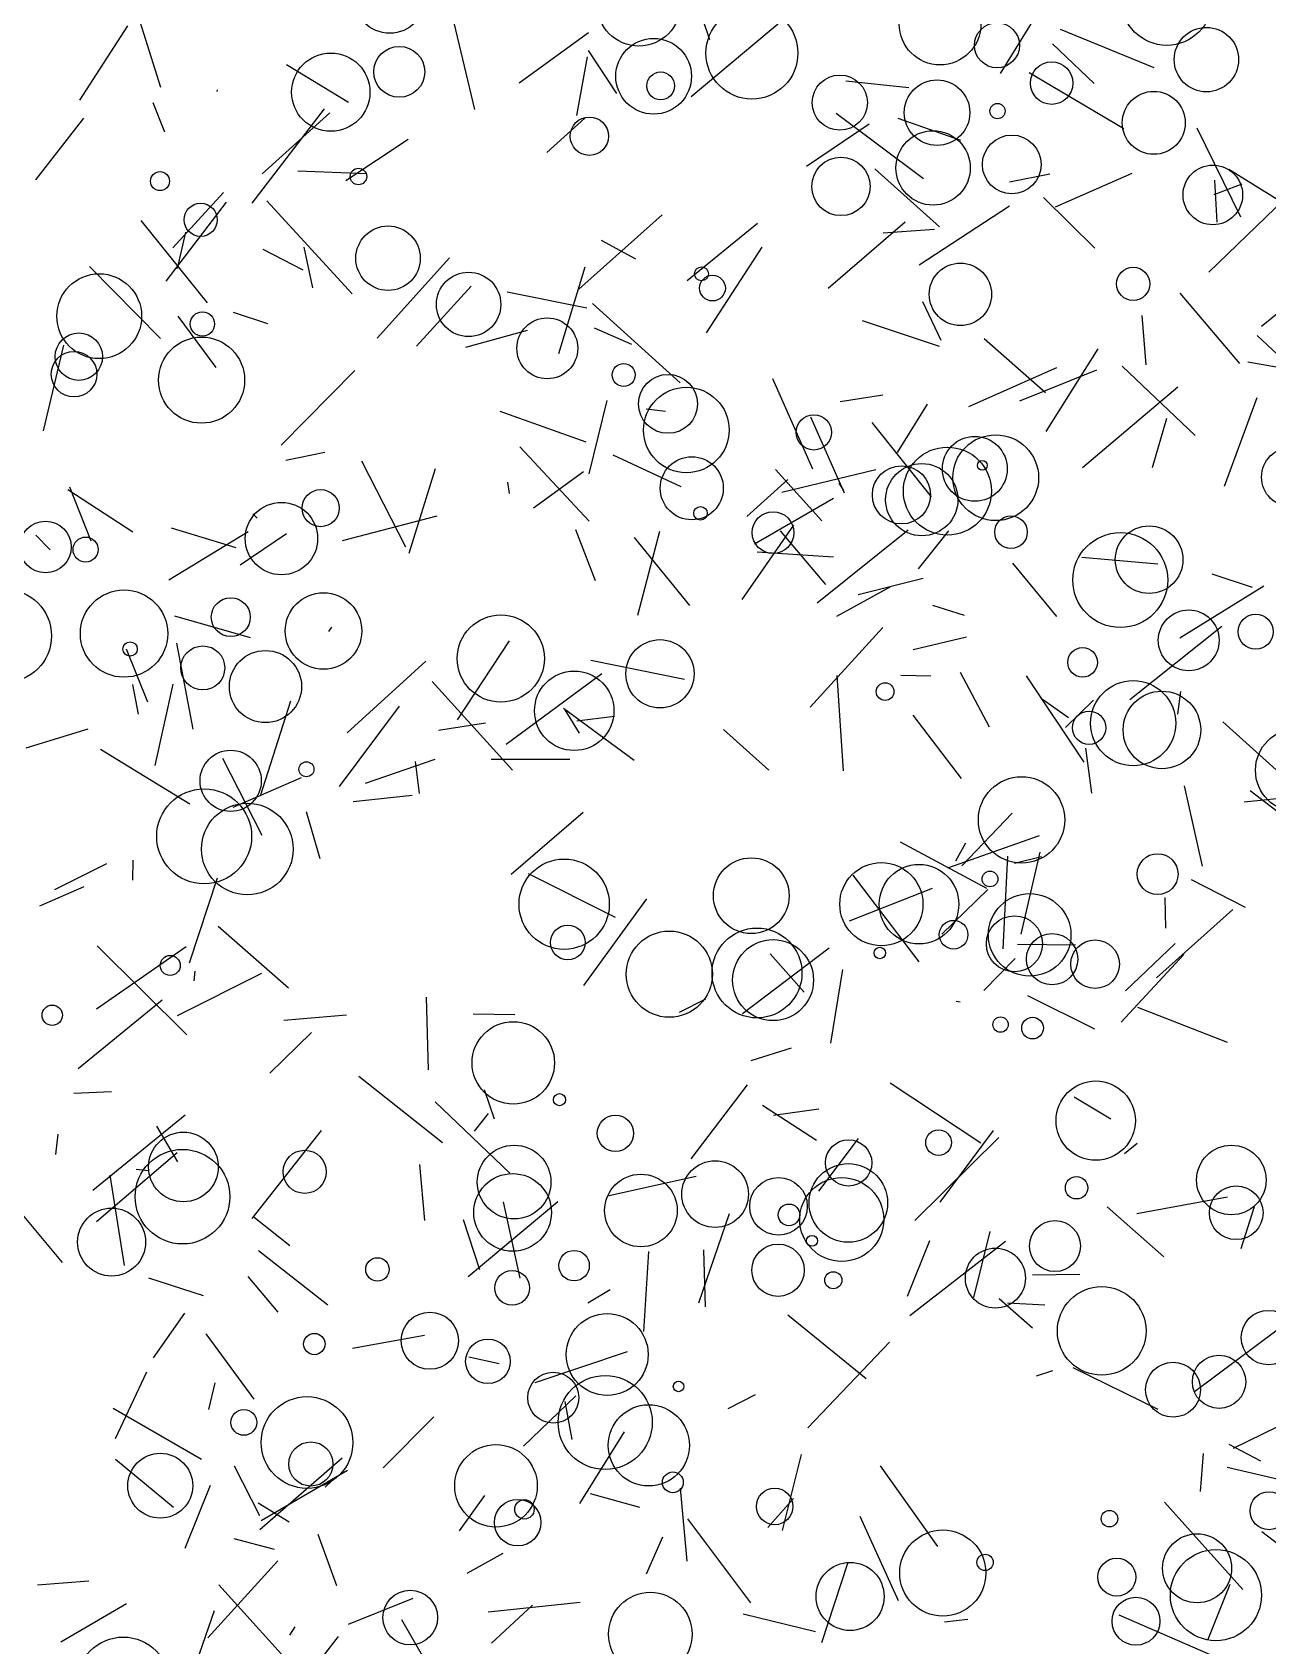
# Model space of a CAD drawing. Header units: millimetres. Extents: x -15 to 2017, y -16 to 2019.
# Drawn here: x 776.2 to 1034, y 961.1 to 1297.8 of the extents above; entities that cross this region are included whole.
import ezdxf

# ---------------------------------------------------------------- set-up
doc = ezdxf.new("R2010")
doc.units = ezdxf.units.MM

msp = doc.modelspace()

# ---------------------------------------------------------------- linework, layer by layer
at = {"color": 13}
msp.add_line((917.59, 1296.21), (912.91, 1310.04), dxfattribs=at)
at = {"color": 42}
msp.add_line((803, 1286.26), (796.79, 1306.07), dxfattribs=at)
at = {"color": 57}
msp.add_line((978.21, 1289.21), (987.69, 1304.51), dxfattribs=at)
at = {"color": 31}
msp.add_line((868.51, 1281.66), (863.86, 1301.25), dxfattribs=at)
at = {"color": 44}
for p, q in [((932.94, 1300.47), (913.65, 1284.37)), ((956.8, 1279.9), (969.84, 1275.26)), ((832.3, 1142.24), (818.03, 1136.04)), ((986.41, 1126.71), (982.43, 1109.57)), ((875.81, 1059.73), (860.24, 1074.61))]:
    msp.add_line(p, q, dxfattribs=at)
at = {"color": 189}
msp.add_line((796.07, 1299.12), (786.05, 1283.66), dxfattribs=at)
at = {"color": 186}
for p, q in [((892.25, 1297.71), (877.77, 1287.19)), ((822.5, 1050.53), (829.92, 1044.59))]:
    msp.add_line(p, q, dxfattribs=at)
at = {"color": 157}
for p, q in [((1010.25, 1290.42), (990.72, 1298.4)), ((841.62, 1266.91), (854.58, 1275.51))]:
    msp.add_line(p, q, dxfattribs=at)
at = {"color": 214}
for p, q in [((892.15, 1294.04), (898.11, 1285.04)), ((889.78, 1280.42), (892.03, 1292.71))]:
    msp.add_line(p, q, dxfattribs=at)
at = {"color": 76}
for p, q in [((997.77, 1287.11), (989.07, 1295.4)), ((797.2, 1193.51), (783.58, 1202.29))]:
    msp.add_line(p, q, dxfattribs=at)
at = {"color": 167}
for p, q in [((829.22, 1291.07), (842.17, 1283.23)), ((934.98, 1194.91), (924.23, 1179.4))]:
    msp.add_line(p, q, dxfattribs=at)
at = {"color": 170}
for p, q in [((959.09, 1286.22), (945.95, 1287.61)), ((840.93, 1191.77), (860.65, 1196.88)), ((950.15, 1016.79), (933.86, 1030.05))]:
    msp.add_line(p, q, dxfattribs=at)
at = {"color": 8}
for p, q in [((1003.94, 1277.67), (984.17, 1289.37)), ((812.42, 1026.17), (822.42, 1012.57)), ((965.15, 981.82), (953.14, 998.65))]:
    msp.add_line(p, q, dxfattribs=at)
at = {"color": 134}
for p, q in [((803.83, 1276.96), (801.41, 1283.07)), ((871.99, 961.65), (880.54, 969.54))]:
    msp.add_line(p, q, dxfattribs=at)
at = {"color": 122}
for p, q in [((814.78, 1285.79), (814.71, 1285.45)), ((891.49, 1279.87), (883.53, 1272.73)), ((825.74, 1080.59), (834.44, 1089.06)), ((940.3, 1055.94), (948.57, 1066.93)), ((823.39, 1043.54), (837.88, 1032.2))]:
    msp.add_line(p, q, dxfattribs=at)
at = {"color": 254}
for p, q in [((776.92, 1267), (786.97, 1279.88)), ((843.02, 1023.15), (858, 1025.9))]:
    msp.add_line(p, q, dxfattribs=at)
at = {"color": 115}
for p, q in [((822.1, 1262.14), (837.18, 1281.81)), ((891.2, 1206.09), (880.79, 1198.48))]:
    msp.add_line(p, q, dxfattribs=at)
at = {"color": 124}
for p, q in [((838.3, 1280.97), (824.14, 1268.28)), ((1024.62, 1153.93), (1041.67, 1138.46)), ((868.18, 1092.94), (876.85, 1092.79))]:
    msp.add_line(p, q, dxfattribs=at)
at = {"color": 224}
msp.add_line((962.15, 1267.24), (943.92, 1280.89), dxfattribs=at)
at = {"color": 33}
for p, q in [((950.8, 1278.6), (937.7, 1269.83)), ((858.33, 1166.55), (841.87, 1151.6)), ((979.68, 1032.66), (987.46, 1032.24))]:
    msp.add_line(p, q, dxfattribs=at)
at = {"color": 66}
for p, q in [((1019.14, 1277.84), (1028.27, 1259.27)), ((983.55, 1163.51), (995.57, 1145.47))]:
    msp.add_line(p, q, dxfattribs=at)
at = {"color": 221}
for p, q in [((845.99, 1268.27), (831.61, 1268.85)), ((963.84, 1200.85), (951.46, 1216.4)), ((1030.26, 1139.59), (1047.66, 1126.19))]:
    msp.add_line(p, q, dxfattribs=at)
at = {"color": 82}
for p, q in [((965.46, 1257.22), (951.99, 1269.29)), ((814.53, 1227.82), (806.66, 1238.54)), ((835.78, 984.38), (839.67, 973.64))]:
    msp.add_line(p, q, dxfattribs=at)
at = {"color": 253}
for p, q in [((988.48, 1268.19), (980.07, 1266.51)), ((832.83, 1252.97), (834.65, 1244.49)), ((889.84, 1154.14), (897.64, 1155.05)), ((841.73, 1092.71), (828.64, 1091.55))]:
    msp.add_line(p, q, dxfattribs=at)
at = {"color": 128}
msp.add_line((1005.59, 1268.32), (989.62, 1261.32), dxfattribs=at)
at = {"color": 178}
for p, q in [((1022.79, 1263.97), (1028.61, 1266.16)), ((854.84, 1189.11), (860.32, 1206.79))]:
    msp.add_line(p, q, dxfattribs=at)
at = {"color": 119}
for p, q in [((1023.44, 1258.15), (1022.92, 1266.92)), ((1029.79, 1229.04), (1044.68, 1226.44))]:
    msp.add_line(p, q, dxfattribs=at)
at = {"color": 99}
for p, q in [((1036.29, 1262.71), (1025.87, 1269.17)), ((985.73, 1017.41), (989.09, 1018.49))]:
    msp.add_line(p, q, dxfattribs=at)
at = {"color": 174}
msp.add_line((816.07, 1264.34), (805.5, 1252.82), dxfattribs=at)
at = {"color": 169}
for p, q in [((987.18, 1263.35), (997.87, 1252.78)), ((960.32, 1049.85), (977.86, 1067.16)), ((818.28, 998.61), (823.62, 988.29))]:
    msp.add_line(p, q, dxfattribs=at)
at = {"color": 28}
for p, q in [((1021.68, 1247.76), (1039.45, 1264.94)), ((975.38, 1119.1), (957.31, 1128.81))]:
    msp.add_line(p, q, dxfattribs=at)
at = {"color": 15}
for p, q in [((816.65, 1262.36), (804.06, 1245.88)), ((934.54, 1085.8), (926.13, 1083.14)), ((900.29, 1022.42), (881.02, 1015.94))]:
    msp.add_line(p, q, dxfattribs=at)
at = {"color": 205}
for p, q in [((825.11, 1262.61), (842.92, 1243.21)), ((896.04, 1220.97), (892.29, 1205.65))]:
    msp.add_line(p, q, dxfattribs=at)
at = {"color": 204}
for p, q in [((890.21, 1244.17), (907.62, 1259.69)), ((989.86, 1227.76), (971.52, 1219.67)), ((932.59, 1201.85), (952.21, 1206.57)), ((955.22, 1182.04), (944, 1175.86))]:
    msp.add_line(p, q, dxfattribs=at)
at = {"color": 140}
for p, q in [((961.23, 1249.29), (980.09, 1261.56)), ((836.25, 1125.31), (833.4, 1135.12)), ((1001.2, 1070.95), (993.54, 1075.54))]:
    msp.add_line(p, q, dxfattribs=at)
at = {"color": 222}
msp.add_line((812.75, 1241.32), (798.94, 1258.52), dxfattribs=at)
at = {"color": 38}
for p, q in [((806.49, 1248.48), (808.24, 1256.12)), ((1020.52, 1001.2), (1019.85, 993.25)), ((830.98, 965), (829.87, 963.27))]:
    msp.add_line(p, q, dxfattribs=at)
at = {"color": 203}
for p, q in [((912.82, 1246), (927.5, 1257.98)), ((867.14, 1038.16), (885.86, 1053.77))]:
    msp.add_line(p, q, dxfattribs=at)
at = {"color": 70}
msp.add_line((942.23, 1244.4), (958.31, 1258.27), dxfattribs=at)
at = {"color": 248}
msp.add_line((953.75, 1255.98), (964.46, 1256.74), dxfattribs=at)
at = {"color": 233}
for p, q in [((894.87, 1254.4), (902.02, 1250.56)), ((1029.04, 1137.22), (1039.95, 1138.32)), ((942.45, 1106.65), (924.38, 1092.98))]:
    msp.add_line(p, q, dxfattribs=at)
at = {"color": 29}
msp.add_line((928.43, 1252.93), (916.76, 1235.05), dxfattribs=at)
at = {"color": 94}
for p, q in [((832.71, 1248.14), (824.39, 1252.47)), ((981.09, 1124.42), (986.74, 1125.79))]:
    msp.add_line(p, q, dxfattribs=at)
at = {"color": 49}
for p, q in [((848.16, 1233.95), (863.21, 1250.77)), ((852.76, 1157.2), (840.25, 1140.43))]:
    msp.add_line(p, q, dxfattribs=at)
at = {"color": 18}
for p, q in [((1032.69, 1236.46), (1052.01, 1252.17)), ((891.89, 1240.21), (875.26, 1243.58)), ((1031.73, 1234.54), (1044.12, 1222.91)), ((941.75, 1182.59), (932.33, 1193.73))]:
    msp.add_line(p, q, dxfattribs=at)
at = {"color": 35}
for p, q in [((802.91, 1233.93), (788.13, 1248.95)), ((935, 991.81), (929.67, 985.78))]:
    msp.add_line(p, q, dxfattribs=at)
at = {"color": 54}
for p, q in [((886.05, 1230.79), (891.53, 1248.85)), ((821.16, 1038.12), (827.39, 1030.7)), ((840, 963.04), (830.91, 951.29))]:
    msp.add_line(p, q, dxfattribs=at)
at = {"color": 207}
for p, q in [((856.33, 1232.3), (867.73, 1244.84)), ((793.57, 1004.33), (800.08, 1018.25))]:
    msp.add_line(p, q, dxfattribs=at)
at = {"color": 142}
msp.add_line((1028.15, 1228.68), (1015.71, 1243.35), dxfattribs=at)
at = {"color": 132}
msp.add_line((818.07, 1239.37), (825.29, 1237), dxfattribs=at)
at = {"color": 102}
msp.add_line((893.04, 1241.19), (911.35, 1224.63), dxfattribs=at)
at = {"color": 241}
for p, q in [((961.94, 1241.65), (965.76, 1233.53)), ((995.3, 1207.01), (1015.2, 1223.81)), ((1011.04, 1186.78), (995.17, 1188.2)), ((1016.43, 1105.32), (1003.36, 1091.24)), ((1018.68, 1014.11), (1035.92, 1027.03))]:
    msp.add_line(p, q, dxfattribs=at)
at = {"color": 145}
msp.add_line((901.29, 1232.68), (893.52, 1236.05), dxfattribs=at)
at = {"color": 37}
for p, q in [((965.44, 1232.25), (949.39, 1237.62)), ((821.26, 1193.53), (804.65, 1183.48))]:
    msp.add_line(p, q, dxfattribs=at)
at = {"color": 36}
for p, q in [((1007.72, 1238.73), (1008.54, 1228.38)), ((823.98, 1101.38), (806.42, 1092.57))]:
    msp.add_line(p, q, dxfattribs=at)
at = {"color": 239}
msp.add_line((782.72, 1232.54), (778.46, 1214.6), dxfattribs=at)
at = {"color": 240}
for p, q in [((866.63, 1232.07), (879.48, 1235.67)), ((955.2, 1078.54), (974.09, 1066.01))]:
    msp.add_line(p, q, dxfattribs=at)
at = {"color": 137}
for p, q in [((974.81, 1233.9), (987.62, 1222.66)), ((997.58, 1158.44), (991.73, 1152.73))]:
    msp.add_line(p, q, dxfattribs=at)
at = {"color": 191}
for p, q in [((987.74, 1214.5), (998.55, 1231.77)), ((916.63, 1096.04), (911.18, 1093.25))]:
    msp.add_line(p, q, dxfattribs=at)
at = {"color": 108}
for p, q in [((828.1, 1211.66), (843.51, 1227.21)), ((1031.68, 1221.54), (1024.85, 1202.98)), ((893.71, 1183.33), (889.6, 1193.99))]:
    msp.add_line(p, q, dxfattribs=at)
at = {"color": 74}
msp.add_line((982.24, 1220.9), (998.32, 1227.33), dxfattribs=at)
at = {"color": 67}
for p, q in [((1003.62, 1228.16), (1018.83, 1213.66)), ((807.95, 1030.5), (801.42, 1021.14))]:
    msp.add_line(p, q, dxfattribs=at)
at = {"color": 133}
msp.add_line((939.05, 1206.66), (930.69, 1225.47), dxfattribs=at)
at = {"color": 202}
msp.add_line((904.24, 1219.2), (908.3, 1218.76), dxfattribs=at)
at = {"color": 179}
for p, q in [((953.63, 1222.05), (944.73, 1220.67)), ((809.75, 1152.38), (806.32, 1170.3)), ((1004.31, 1097.79), (1014.62, 1107.64)), ((1012.28, 1042.28), (1000.43, 1052.68)), ((959.31, 1030.02), (979.23, 1045.55))]:
    msp.add_line(p, q, dxfattribs=at)
at = {"color": 196}
for p, q in [((962.92, 1220.21), (956.65, 1210.08)), ((970.04, 1142.04), (959.97, 1155.27)), ((924.48, 967.77), (939.62, 964.05))]:
    msp.add_line(p, q, dxfattribs=at)
at = {"color": 135}
for p, q in [((873.73, 1218.73), (891.67, 1212.34)), ((1032.7, 984.94), (1041.3, 978.32))]:
    msp.add_line(p, q, dxfattribs=at)
at = {"color": 148}
for p, q in [((938.56, 1217.56), (945.55, 1201.72)), ((789.57, 1049.63), (806.44, 1064.03))]:
    msp.add_line(p, q, dxfattribs=at)
at = {"color": 201}
for p, q in [((1012.84, 1217.22), (1009.85, 1206.92)), ((781.08, 1063.61), (781.56, 1067.85))]:
    msp.add_line(p, q, dxfattribs=at)
at = {"color": 213}
for p, q in [((829.09, 1208.54), (837.22, 1210.19)), ((782.5, 1041.06), (770, 1056.07))]:
    msp.add_line(p, q, dxfattribs=at)
at = {"color": 112}
msp.add_line((877.89, 1211.29), (892.39, 1195.79), dxfattribs=at)
at = {"color": 206}
msp.add_line((911.57, 1202.93), (897.4, 1209.54), dxfattribs=at)
at = {"color": 125}
for p, q in [((854.13, 1190.34), (844.92, 1208.32)), ((776.93, 1192.85), (779.92, 1189.77))]:
    msp.add_line(p, q, dxfattribs=at)
at = {"color": 114}
for p, q in [((931.28, 1206.57), (940.92, 1195.85)), ((809.97, 1099.86), (810.2, 1101.88))]:
    msp.add_line(p, q, dxfattribs=at)
at = {"color": 220}
msp.add_line((783.96, 1202.97), (788.41, 1191.68), dxfattribs=at)
at = {"color": 81}
for p, q in [((875.31, 1203.89), (875.72, 1201.58)), ((888.38, 1146.07), (871.9, 1146.01))]:
    msp.add_line(p, q, dxfattribs=at)
at = {"color": 59}
for p, q in [((925.31, 1196.77), (933.84, 1204.47)), ((1005.17, 1158.54), (1024.4, 1173.9)), ((1015.17, 1155.53), (1015.82, 1160.23)), ((930.15, 1105.51), (937.23, 1097.47)), ((1006.76, 1094.32), (1025.47, 1087.04)), ((795.87, 969.8), (782.15, 961.86))]:
    msp.add_line(p, q, dxfattribs=at)
at = {"color": 131}
for p, q in [((945.49, 1202.15), (944.56, 1203.7)), ((861.82, 951.62), (853.3, 966.52))]:
    msp.add_line(p, q, dxfattribs=at)
at = {"color": 95}
for p, q in [((943.34, 1200.49), (926.86, 1191.01)), ((829.62, 1098.33), (814.94, 1111.21))]:
    msp.add_line(p, q, dxfattribs=at)
at = {"color": 90}
msp.add_line((822.18, 1197.31), (823.11, 1196.43), dxfattribs=at)
at = {"color": 176}
for p, q in [((805.19, 1194.39), (818.68, 1190.27)), ((822.05, 1050.25), (836.5, 1068.63))]:
    msp.add_line(p, q, dxfattribs=at)
at = {"color": 153}
msp.add_line((829.26, 1193.14), (819.55, 1186.61), dxfattribs=at)
at = {"color": 48}
for p, q in [((913.35, 1178.2), (901.82, 1192.37)), ((925.33, 1078.12), (913.59, 1062.68)), ((788.85, 1056.15), (808.11, 1071.89)), ((842.14, 965.56), (855.67, 971.02))]:
    msp.add_line(p, q, dxfattribs=at)
at = {"color": 141}
msp.add_line((902.55, 1176.16), (907.09, 1193.71), dxfattribs=at)
at = {"color": 55}
msp.add_line((939.95, 1178.73), (958.94, 1193.94), dxfattribs=at)
at = {"color": 235}
msp.add_line((967.33, 1193.75), (960.99, 1185.84), dxfattribs=at)
at = {"color": 6}
msp.add_line((927.43, 1189.35), (943.33, 1188.34), dxfattribs=at)
at = {"color": 80}
for p, q in [((980.74, 1187.02), (989.87, 1175.87)), ((797.17, 1125.01), (797.12, 1120.86))]:
    msp.add_line(p, q, dxfattribs=at)
at = {"color": 96}
msp.add_line((962.06, 1183.81), (948.5, 1180.43), dxfattribs=at)
at = {"color": 7}
msp.add_line((1015.63, 1171.4), (1033.17, 1182.29), dxfattribs=at)
at = {"color": 30}
for p, q in [((1030.78, 1181.95), (1022.34, 1184.69)), ((1012.48, 1117.26), (1012.6, 1110.86)), ((858.83, 1081.25), (858.43, 1096.44))]:
    msp.add_line(p, q, dxfattribs=at)
at = {"color": 14}
for p, q in [((805.89, 1175.99), (821.68, 1171.5)), ((892.7, 1166.78), (912.26, 1162.8)), ((844.29, 1079.93), (861.76, 1066.1))]:
    msp.add_line(p, q, dxfattribs=at)
at = {"color": 226}
for p, q in [((963.99, 1178.24), (970.61, 1176.13)), ((920.41, 1152.27), (929.9, 1143.78))]:
    msp.add_line(p, q, dxfattribs=at)
at = {"color": 229}
for p, q in [((838.06, 1172.75), (838.7, 1173.64)), ((808.98, 1103.62), (814.8, 1121.33))]:
    msp.add_line(p, q, dxfattribs=at)
at = {"color": 64}
for p, q in [((938.49, 1156.96), (953.62, 1173.56)), ((895.01, 1163.94), (875.06, 1149.18))]:
    msp.add_line(p, q, dxfattribs=at)
at = {"color": 197}
msp.add_line((795.77, 1169.12), (800.21, 1158.09), dxfattribs=at)
at = {"color": 118}
msp.add_line((875.72, 1170.77), (864.87, 1154.34), dxfattribs=at)
at = {"color": 69}
for p, q in [((971.1, 1171.57), (959.95, 1168.92)), ((984.9, 1038.51), (994.74, 1038.62))]:
    msp.add_line(p, q, dxfattribs=at)
at = {"color": 227}
for p, q in [((801.83, 1144.79), (805.55, 1161.73)), ((860.93, 1152.18), (870.73, 1153.7)), ((814.15, 968.34), (810.45, 957.69))]:
    msp.add_line(p, q, dxfattribs=at)
at = {"color": 136}
msp.add_line((876.41, 1143.81), (859.62, 1162.33), dxfattribs=at)
at = {"color": 218}
msp.add_line((945.45, 1143.64), (944.11, 1163.55), dxfattribs=at)
at = {"color": 126}
msp.add_line((957.4, 1163.65), (963.67, 1163.48), dxfattribs=at)
at = {"color": 83}
for p, q in [((975.92, 1152.77), (969.89, 1164.2)), ((1026.67, 1114.72), (1010.75, 1100.46))]:
    msp.add_line(p, q, dxfattribs=at)
at = {"color": 32}
msp.add_line((797.12, 1161.71), (798.29, 1155.53), dxfattribs=at)
at = {"color": 127}
msp.add_line((992.37, 1154.71), (986.95, 1158.53), dxfattribs=at)
at = {"color": 129}
msp.add_line((823.83, 1138.44), (830.12, 1158.27), dxfattribs=at)
at = {"color": 50}
for p, q in [((901.78, 1145.86), (887.04, 1156.69)), ((904.35, 1116.99), (891.21, 1098.9))]:
    msp.add_line(p, q, dxfattribs=at)
at = {"color": 17}
msp.add_line((890.35, 1151.5), (887.35, 1156.43), dxfattribs=at)
at = {"color": 110}
msp.add_line((787.75, 1152.4), (774.84, 1148.39), dxfattribs=at)
at = {"color": 21}
msp.add_line((995.96, 1148.4), (997.19, 1139), dxfattribs=at)
at = {"color": 193}
msp.add_line((790.44, 1148.22), (809.08, 1136.79), dxfattribs=at)
at = {"color": 185}
msp.add_line((815.89, 1146.29), (824.09, 1130.24), dxfattribs=at)
at = {"color": 53}
msp.add_line((845.68, 1141.08), (860.23, 1146.13), dxfattribs=at)
at = {"color": 89}
for p, q in [((856.06, 1145.62), (856.88, 1138.92)), ((871.28, 1072.14), (868.41, 1068.45))]:
    msp.add_line(p, q, dxfattribs=at)
at = {"color": 251}
msp.add_line((855.46, 1138.54), (843.12, 1137.21), dxfattribs=at)
at = {"color": 188}
msp.add_line((1020.32, 1123.78), (1016.6, 1140.57), dxfattribs=at)
at = {"color": 228}
msp.add_line((876.08, 1122.08), (891.15, 1135.04), dxfattribs=at)
at = {"color": 71}
for p, q in [((980.67, 1134.86), (970.11, 1123.86)), ((877.95, 1037.76), (874.48, 1053.71))]:
    msp.add_line(p, q, dxfattribs=at)
at = {"color": 149}
msp.add_line((986.28, 1130.11), (967.14, 1123.38), dxfattribs=at)
at = {"color": 79}
msp.add_line((968.86, 1124.87), (970.99, 1128.68), dxfattribs=at)
at = {"color": 85}
for p, q in [((979.69, 1125.85), (978.69, 1106.51)), ((911.39, 993.94), (912.79, 978.7))]:
    msp.add_line(p, q, dxfattribs=at)
at = {"color": 139}
for p, q in [((780.89, 1118.89), (791.74, 1124.36)), ((940.89, 961.77), (946.35, 978.34))]:
    msp.add_line(p, q, dxfattribs=at)
at = {"color": 105}
msp.add_line((897.88, 1113.08), (879.69, 1122.15), dxfattribs=at)
at = {"color": 68}
msp.add_line((947.37, 1121.9), (961.16, 1103.78), dxfattribs=at)
at = {"color": 93}
for p, q in [((777.78, 1115.52), (787.03, 1119.56)), ((971.36, 966.55), (966.55, 966.02))]:
    msp.add_line(p, q, dxfattribs=at)
at = {"color": 209}
msp.add_line((963.96, 1119.12), (946.62, 1112.33), dxfattribs=at)
at = {"color": 236}
msp.add_line((965.99, 1109.61), (975.58, 1118.94), dxfattribs=at)
at = {"color": 2}
msp.add_line((1017.95, 1120.98), (1029.24, 1115.23), dxfattribs=at)
at = {"color": 27}
msp.add_line((808.3, 1106.92), (789.59, 1093.95), dxfattribs=at)
at = {"color": 225}
for p, q in [((808.4, 1088.58), (789.72, 1107.18)), ((1006.67, 1051.27), (1025.55, 1054.78))]:
    msp.add_line(p, q, dxfattribs=at)
at = {"color": 88}
for p, q in [((974.71, 1097.8), (981.24, 1104.52)), ((981.78, 1107.49), (993.84, 1107.37)), ((936.6, 1000.96), (932.65, 985.12))]:
    msp.add_line(p, q, dxfattribs=at)
at = {"color": 47}
msp.add_line((945.23, 1102.19), (942.71, 1086.83), dxfattribs=at)
at = {"color": 146}
msp.add_line((785.75, 1081.54), (803.32, 1095.85), dxfattribs=at)
at = {"color": 231}
for p, q in [((968.92, 1095.57), (969.81, 1095.44)), ((784.83, 1076.37), (792.69, 1076.74))]:
    msp.add_line(p, q, dxfattribs=at)
at = {"color": 12}
for p, q in [((983.81, 1096.8), (997.82, 1089.85)), ((840.83, 1000.25), (823.68, 985.3))]:
    msp.add_line(p, q, dxfattribs=at)
at = {"color": 26}
msp.add_line((870.47, 1077.18), (872.57, 1071.03), dxfattribs=at)
at = {"color": 163}
msp.add_line((928.54, 1073.87), (939.8, 1066.62), dxfattribs=at)
at = {"color": 91}
msp.add_line((940.33, 1073.08), (930.87, 1071.71), dxfattribs=at)
at = {"color": 46}
for p, q in [((806.54, 1062.06), (802.2, 1069.52)), ((1004.07, 1063.84), (1006.72, 1065.97))]:
    msp.add_line(p, q, dxfattribs=at)
at = {"color": 56}
msp.add_line((976.66, 1068.63), (965.55, 1053.62), dxfattribs=at)
at = {"color": 246}
for p, q in [((858.11, 1049.86), (857.02, 1061.51)), ((865.34, 985.03), (870.61, 992.42))]:
    msp.add_line(p, q, dxfattribs=at)
at = {"color": 252}
msp.add_line((795.42, 1040.45), (792.44, 1059.3), dxfattribs=at)
at = {"color": 73}
msp.add_line((797.88, 1060.52), (800.42, 1060.27), dxfattribs=at)
at = {"color": 40}
msp.add_line((914.72, 1058.98), (896.19, 1054.94), dxfattribs=at)
at = {"color": 244}
msp.add_line((915.29, 1032.68), (921.68, 1051.32), dxfattribs=at)
at = {"color": 194}
msp.add_line((1028.4, 1044.01), (1031.22, 1052.78), dxfattribs=at)
at = {"color": 162}
for p, q in [((869.59, 1039.53), (866.15, 1049.97)), ((926.09, 970.06), (913, 987.56))]:
    msp.add_line(p, q, dxfattribs=at)
at = {"color": 211}
for p, q in [((972.63, 1033.75), (976.08, 1047.52)), ((837.32, 994.2), (838.67, 995.5))]:
    msp.add_line(p, q, dxfattribs=at)
at = {"color": 151}
msp.add_line((958.78, 1034.07), (963.49, 1045.65), dxfattribs=at)
at = {"color": 52}
msp.add_line((903.77, 1026.64), (904.82, 1043.38), dxfattribs=at)
at = {"color": 1}
msp.add_line((916.2, 1043.71), (916.61, 1031.78), dxfattribs=at)
at = {"color": 152}
for p, q in [((811.88, 1034.08), (800.49, 1037.76)), ((849.41, 998.22), (860, 1008.86)), ((1025.83, 1003.15), (1032.44, 999.66))]:
    msp.add_line(p, q, dxfattribs=at)
at = {"color": 3}
msp.add_line((892.11, 1032.62), (896.73, 1035.44), dxfattribs=at)
at = {"color": 160}
msp.add_line((984.88, 1027.33), (977.93, 1033.46), dxfattribs=at)
at = {"color": 182}
msp.add_line((955.06, 1024.45), (938.03, 1006.59), dxfattribs=at)
at = {"color": 77}
msp.add_line((873.58, 1019.91), (867.29, 1021.31), dxfattribs=at)
at = {"color": 116}
msp.add_line((993.28, 1019.18), (1011.03, 1010.47), dxfattribs=at)
at = {"color": 62}
msp.add_line((814.29, 1015.98), (812.93, 1010.37), dxfattribs=at)
at = {"color": 200}
for p, q in [((793.05, 1010.63), (811.52, 1000.01)), ((956.89, 970.44), (948.91, 988.07))]:
    msp.add_line(p, q, dxfattribs=at)
at = {"color": 250}
msp.add_line((878.66, 1002.76), (889.58, 1013.22), dxfattribs=at)
at = {"color": 100}
for p, q in [((888.86, 1004.15), (887.39, 1012.03)), ((899.69, 1005.73), (890.33, 990.8))]:
    msp.add_line(p, q, dxfattribs=at)
at = {"color": 92}
for p, q in [((927.02, 1013.46), (921.3, 1010.51)), ((1021.56, 962.48), (1026.13, 973.9))]:
    msp.add_line(p, q, dxfattribs=at)
at = {"color": 65}
msp.add_line((1035.98, 1006.76), (1026.72, 1002.27), dxfattribs=at)
at = {"color": 195}
for p, q in [((793.54, 1000.02), (805.68, 989.98)), ((823.29, 990.94), (829.79, 986.96))]:
    msp.add_line(p, q, dxfattribs=at)
at = {"color": 156}
msp.add_line((841.99, 997.67), (823.96, 987.12), dxfattribs=at)
at = {"color": 107}
msp.add_line((1042.52, 994.27), (1025.52, 998.26), dxfattribs=at)
at = {"color": 109}
msp.add_line((808.06, 981.44), (813.36, 994.59), dxfattribs=at)
at = {"color": 43}
for p, q in [((892.62, 992.86), (902.86, 990.02)), ((818.27, 983.45), (826.67, 981.21)), ((812.83, 962.72), (827.41, 978.81))]:
    msp.add_line(p, q, dxfattribs=at)
at = {"color": 219}
msp.add_line((1028.77, 972.83), (1012.42, 991.05), dxfattribs=at)
at = {"color": 97}
msp.add_line((907.66, 983.74), (904.25, 975.99), dxfattribs=at)
at = {"color": 41}
msp.add_line((866.94, 976.21), (874.46, 980.37), dxfattribs=at)
at = {"color": 216}
msp.add_line((777.31, 973.81), (787.97, 974.65), dxfattribs=at)
at = {"color": 5}
msp.add_line((815.11, 973.79), (832.74, 954.31), dxfattribs=at)
at = {"color": 63}
msp.add_line((890.53, 970.09), (871.32, 968.07), dxfattribs=at)
at = {"color": 184}
msp.add_line((1022.03, 959.15), (1002.95, 967.44), dxfattribs=at)
at = {"color": 81}
msp.add_circle((1012.89, 1304.55), 9.47, dxfattribs=at)
at = {"color": 116}
for centre, radius in [((850.76, 1305.11), 7.49), ((886.19, 1075.04), 1.26)]:
    msp.add_circle(centre, radius, dxfattribs=at)
at = {"color": 225}
msp.add_circle((902.74, 1303.65), 8.71, dxfattribs=at)
at = {"color": 99}
msp.add_circle((965.59, 1299.53), 8.53, dxfattribs=at)
at = {"color": 203}
msp.add_circle((926.34, 1293.46), 9.59, dxfattribs=at)
at = {"color": 25}
for centre, radius in [((977.46, 1295.09), 4.7), ((988.88, 1287.2), 4.43), ((1003.19, 1183.48), 9.9), ((895.73, 1007.68), 9.81)]:
    msp.add_circle(centre, radius, dxfattribs=at)
at = {"color": 15}
for centre, radius in [((905.83, 1288.63), 7.9), ((908.83, 1220.26), 6.15), ((778.95, 1190.39), 5.38)]:
    msp.add_circle(centre, radius, dxfattribs=at)
at = {"color": 77}
msp.add_circle((1021.16, 1292.1), 6.72, dxfattribs=at)
at = {"color": 64}
msp.add_circle((838.47, 1285.31), 8.17, dxfattribs=at)
at = {"color": 137}
for centre, radius in [((852.75, 1289.55), 5.31), ((953.03, 1105.66), 1.19)]:
    msp.add_circle(centre, radius, dxfattribs=at)
at = {"color": 80}
for centre, radius in [((907.29, 1286.62), 2.9), ((1010.18, 1278.91), 6.57), ((790.16, 1238.56), 8.85), ((997.94, 1103.32), 5.07)]:
    msp.add_circle(centre, radius, dxfattribs=at)
at = {"color": 86}
msp.add_circle((944.67, 1283.13), 5.76, dxfattribs=at)
at = {"color": 71}
for centre, radius in [((964.96, 1281.03), 6.84), ((820.33, 1007.69), 2.69)]:
    msp.add_circle(centre, radius, dxfattribs=at)
at = {"color": 214}
for centre, radius in [((977.57, 1281.36), 1.59), ((899.58, 1226.29), 2.4), ((770.43, 1171.84), 9.76)]:
    msp.add_circle(centre, radius, dxfattribs=at)
at = {"color": 101}
msp.add_circle((892.42, 1276.12), 4, dxfattribs=at)
at = {"color": 183}
for centre, radius in [((964.14, 1269.5), 7.76), ((977.13, 1037.8), 6.26)]:
    msp.add_circle(centre, radius, dxfattribs=at)
at = {"color": 194}
msp.add_circle((980.56, 1270.22), 6.14, dxfattribs=at)
at = {"color": 34}
msp.add_circle((944.91, 1265.63), 6.09, dxfattribs=at)
at = {"color": 119}
msp.add_circle((1022.5, 1263.87), 6.22, dxfattribs=at)
at = {"color": 190}
for centre, radius in [((802.84, 1266.74), 1.98), ((780.35, 1092.67), 2.13)]:
    msp.add_circle(centre, radius, dxfattribs=at)
at = {"color": 195}
msp.add_circle((844.24, 1267.71), 1.72, dxfattribs=at)
at = {"color": 14}
for centre, radius in [((811.32, 1258.68), 3.46), ((802.89, 994.48), 6.77)]:
    msp.add_circle(centre, radius, dxfattribs=at)
at = {"color": 73}
for centre, radius in [((850.42, 1250.65), 6.73), ((957.54, 1201.27), 6.07)]:
    msp.add_circle(centre, radius, dxfattribs=at)
at = {"color": 215}
for centre, radius in [((969.84, 1243.12), 6.51), ((867.22, 1241.02), 6.72), ((872.93, 994.45), 8.61)]:
    msp.add_circle(centre, radius, dxfattribs=at)
at = {"color": 251}
for centre, radius in [((915.81, 1247.4), 1.45), ((836.95, 1172.86), 7.98)]:
    msp.add_circle(centre, radius, dxfattribs=at)
at = {"color": 128}
for centre, radius in [((918.11, 1244.41), 2.68), ((884.89, 1012.85), 5.32)]:
    msp.add_circle(centre, radius, dxfattribs=at)
at = {"color": 182}
for centre, radius in [((1005.89, 1245.3), 3.47), ((927.39, 1101.49), 9.38)]:
    msp.add_circle(centre, radius, dxfattribs=at)
at = {"color": 89}
for centre, radius in [((811.69, 1236.92), 2.53), ((998.07, 1070.67), 8.28)]:
    msp.add_circle(centre, radius, dxfattribs=at)
at = {"color": 236}
msp.add_circle((883.64, 1231.85), 6.35, dxfattribs=at)
at = {"color": 220}
msp.add_circle((785.9, 1230.11), 4.94, dxfattribs=at)
at = {"color": 191}
for centre, radius in [((811.51, 1225.21), 8.99), ((946.52, 1061.84), 4.83)]:
    msp.add_circle(centre, radius, dxfattribs=at)
at = {"color": 96}
for centre, radius in [((784.9, 1226.46), 4.75), ((946.45, 1053.49), 8.2)]:
    msp.add_circle(centre, radius, dxfattribs=at)
at = {"color": 221}
msp.add_circle((912.66, 1214.8), 8.93, dxfattribs=at)
at = {"color": 97}
msp.add_circle((939.26, 1214.31), 3.68, dxfattribs=at)
at = {"color": 103}
msp.add_circle((972.84, 1206.7), 6.77, dxfattribs=at)
at = {"color": 131}
for centre, radius in [((977.2, 1204.85), 8.95), ((968.42, 1109.48), 2.99), ((1014.2, 1014.51), 5.73)]:
    msp.add_circle(centre, radius, dxfattribs=at)
at = {"color": 121}
for centre, radius in [((913.79, 1202.64), 6.58), ((981.11, 1107.57), 5.85), ((904.82, 1002.9), 8.47)]:
    msp.add_circle(centre, radius, dxfattribs=at)
at = {"color": 204}
for centre, radius in [((967.13, 1202.05), 9.18), ((996.7, 1152.67), 3.48), ((859.14, 1024.74), 5.97), ((833.51, 1003.5), 9.57), ((1002.46, 975.4), 3.96)]:
    msp.add_circle(centre, radius, dxfattribs=at)
at = {"color": 145}
msp.add_circle((1038.89, 1204.99), 6.22, dxfattribs=at)
at = {"color": 45}
for centre, radius in [((961.78, 1200.26), 7.54), ((807.53, 1054.8), 9.87)]:
    msp.add_circle(centre, radius, dxfattribs=at)
at = {"color": 166}
msp.add_circle((974.43, 1207.41), 1.02, dxfattribs=at)
at = {"color": 93}
for centre, radius in [((836.36, 1198.5), 3.87), ((915.61, 1197.42), 1.42), ((931.8, 1039.46), 5.46)]:
    msp.add_circle(centre, radius, dxfattribs=at)
at = {"color": 95}
msp.add_circle((828.17, 1192.14), 7.56, dxfattribs=at)
at = {"color": 24}
msp.add_circle((930.74, 1193.39), 4.35, dxfattribs=at)
at = {"color": 158}
for centre, radius in [((980.39, 1193.48), 3.4), ((817.58, 1141.59), 6.39)]:
    msp.add_circle(centre, radius, dxfattribs=at)
at = {"color": 156}
msp.add_circle((787.3, 1189.86), 2.61, dxfattribs=at)
at = {"color": 178}
msp.add_circle((1009.21, 1187.74), 7.05, dxfattribs=at)
at = {"color": 133}
msp.add_circle((795.33, 1172.32), 9.11, dxfattribs=at)
at = {"color": 245}
msp.add_circle((817.6, 1175.74), 4.06, dxfattribs=at)
at = {"color": 83}
msp.add_circle((873.94, 1167.11), 9.09, dxfattribs=at)
at = {"color": 92}
msp.add_circle((1017.47, 1170.91), 6.34, dxfattribs=at)
at = {"color": 31}
for centre, radius in [((1031.45, 1172.7), 3.66), ((792.74, 1045.32), 7.09)]:
    msp.add_circle(centre, radius, dxfattribs=at)
at = {"color": 8}
for centre, radius in [((796.6, 1169.1), 1.5), ((877.47, 986.78), 4.85)]:
    msp.add_circle(centre, radius, dxfattribs=at)
at = {"color": 141}
for centre, radius in [((811.77, 1165.16), 4.58), ((988.96, 1104.37), 5.35)]:
    msp.add_circle(centre, radius, dxfattribs=at)
at = {"color": 51}
msp.add_circle((824.84, 1161.26), 7.53, dxfattribs=at)
at = {"color": 224}
msp.add_circle((907.15, 1163.93), 7.12, dxfattribs=at)
at = {"color": 164}
msp.add_circle((995.33, 1166.31), 3.09, dxfattribs=at)
at = {"color": 238}
msp.add_circle((889.27, 1156.21), 8.29, dxfattribs=at)
at = {"color": 69}
for centre, radius in [((954.13, 1160.2), 1.85), ((946.83, 971.36), 7.1)]:
    msp.add_circle(centre, radius, dxfattribs=at)
at = {"color": 157}
msp.add_circle((1005.88, 1153.62), 8.89, dxfattribs=at)
at = {"color": 30}
msp.add_circle((1011.89, 1152.21), 8.09, dxfattribs=at)
at = {"color": 130}
msp.add_circle((1040.11, 1143.79), 8.71, dxfattribs=at)
at = {"color": 216}
msp.add_circle((833.39, 1144), 1.57, dxfattribs=at)
at = {"color": 68}
msp.add_circle((982.59, 1133.44), 9.01, dxfattribs=at)
at = {"color": 58}
for centre, radius in [((812.05, 1130), 9.91), ((903.18, 1051.91), 7.57)]:
    msp.add_circle(centre, radius, dxfattribs=at)
at = {"color": 186}
msp.add_circle((821.05, 1127.35), 9.56, dxfattribs=at)
at = {"color": 168}
msp.add_circle((887.16, 1115.84), 9.42, dxfattribs=at)
at = {"color": 196}
msp.add_circle((926.2, 1117.61), 7.9, dxfattribs=at)
at = {"color": 139}
for centre, radius in [((1010.98, 1122.12), 4.26), ((961.2, 1115.84), 8.3), ((1034.12, 1025.39), 5.69)]:
    msp.add_circle(centre, radius, dxfattribs=at)
at = {"color": 18}
for centre, radius in [((953.35, 1115.84), 8.68), ((1023.15, 971.64), 9.51), ((1006.47, 966.2), 5)]:
    msp.add_circle(centre, radius, dxfattribs=at)
at = {"color": 147}
msp.add_circle((976.01, 1121.11), 1.64, dxfattribs=at)
at = {"color": 144}
msp.add_circle((984.29, 1109.44), 8.61, dxfattribs=at)
at = {"color": 219}
msp.add_circle((887.91, 1107.83), 3.62, dxfattribs=at)
at = {"color": 207}
msp.add_circle((909.1, 1101.24), 8.99, dxfattribs=at)
at = {"color": 29}
msp.add_circle((930.74, 1099.99), 8.45, dxfattribs=at)
at = {"color": 43}
msp.add_circle((804.97, 1103.06), 2.09, dxfattribs=at)
at = {"color": 254}
msp.add_circle((876.55, 1082.72), 8.6, dxfattribs=at)
at = {"color": 40}
for centre, radius in [((978.21, 1090.71), 1.6), ((835.04, 1024.05), 2.23)]:
    msp.add_circle(centre, radius, dxfattribs=at)
at = {"color": 100}
msp.add_circle((984.89, 1089.98), 2.25, dxfattribs=at)
at = {"color": 208}
msp.add_circle((897.86, 1068.02), 3.79, dxfattribs=at)
at = {"color": 41}
msp.add_circle((807.72, 1061), 7.27, dxfattribs=at)
at = {"color": 9}
msp.add_circle((965.27, 1066.08), 2.68, dxfattribs=at)
at = {"color": 66}
for centre, radius in [((833.02, 1059.98), 4.5), ((855.05, 966.95), 5.7)]:
    msp.add_circle(centre, radius, dxfattribs=at)
at = {"color": 188}
msp.add_circle((876.72, 1057.85), 7.69, dxfattribs=at)
at = {"color": 117}
for centre, radius in [((1026.37, 1058.28), 7.25), ((943.32, 1037.36), 1.78)]:
    msp.add_circle(centre, radius, dxfattribs=at)
at = {"color": 211}
msp.add_circle((918.65, 1055.34), 6.96, dxfattribs=at)
at = {"color": 75}
msp.add_circle((876.4, 1051.51), 8.11, dxfattribs=at)
at = {"color": 48}
msp.add_circle((931.88, 1052.77), 6.01, dxfattribs=at)
at = {"color": 177}
msp.add_circle((945.08, 1050.03), 8.76, dxfattribs=at)
at = {"color": 6}
msp.add_circle((994.07, 1056.66), 2.34, dxfattribs=at)
at = {"color": 201}
msp.add_circle((1027.39, 1051.44), 5.6, dxfattribs=at)
at = {"color": 126}
msp.add_circle((934.07, 1051.01), 2.26, dxfattribs=at)
at = {"color": 136}
msp.add_circle((989.57, 1044.49), 5.31, dxfattribs=at)
at = {"color": 198}
msp.add_circle((938.87, 1045.59), 1.14, dxfattribs=at)
at = {"color": 3}
msp.add_circle((848.21, 1039.62), 2.45, dxfattribs=at)
at = {"color": 91}
msp.add_circle((889.23, 1040.41), 3.18, dxfattribs=at)
at = {"color": 180}
for centre, radius in [((876.31, 1035.76), 3.63), ((1034.23, 989.26), 3.96)]:
    msp.add_circle(centre, radius, dxfattribs=at)
at = {"color": 20}
msp.add_circle((999.32, 1026.78), 9.24, dxfattribs=at)
at = {"color": 52}
msp.add_circle((896.15, 1021.86), 8.54, dxfattribs=at)
at = {"color": 50}
msp.add_circle((871.26, 1020.43), 4.65, dxfattribs=at)
at = {"color": 85}
msp.add_circle((1023.8, 1016.17), 5.56, dxfattribs=at)
at = {"color": 1}
msp.add_circle((911.03, 1015.2), 1.1, dxfattribs=at)
at = {"color": 229}
msp.add_circle((834.31, 999.01), 4.61, dxfattribs=at)
at = {"color": 56}
msp.add_circle((909.84, 995.18), 2.17, dxfattribs=at)
at = {"color": 253}
msp.add_circle((931.08, 990.16), 3.82, dxfattribs=at)
at = {"color": 132}
msp.add_circle((878.88, 989.55), 2.02, dxfattribs=at)
at = {"color": 11}
msp.add_circle((1000.94, 987.59), 1.72, dxfattribs=at)
at = {"color": 113}
msp.add_circle((966.16, 976.25), 8.99, dxfattribs=at)
at = {"color": 179}
msp.add_circle((1019.22, 977.24), 7.2, dxfattribs=at)
at = {"color": 22}
msp.add_circle((974.99, 978.47), 1.7, dxfattribs=at)
at = {"color": 42}
msp.add_circle((905.14, 963.5), 8.73, dxfattribs=at)
at = {"color": 76}
msp.add_circle((795.17, 953.14), 9.75, dxfattribs=at)

doc.saveas('drawing.dxf')
